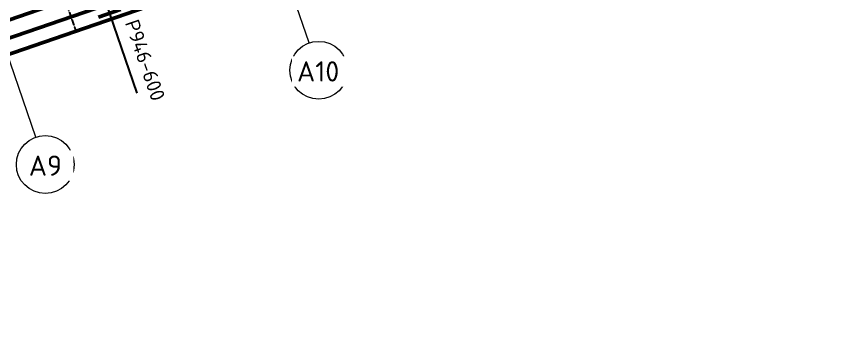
# Model space of a CAD drawing. Header units: millimetres. Extents: x 632 to 155077, y -2790 to 4035359.
# Drawn here: x 119430 to 147397, y 3971962 to 3983110 of the extents above; entities that cross this region are included whole.
import ezdxf

# ---------------------------------------------------------------- set-up
doc = ezdxf.new("R2010")
doc.units = ezdxf.units.MM
doc.linetypes.add('Dash', pattern=[7, 5, -2])
doc.linetypes.add('Hidden', pattern=[4, 3, -1])
for name, color, linetype, lineweight in [('S-280-A_STRUCT_FRAME', 2, 'Continuous', 18), ('S-280-M_STRUCT_FRAME', 12, 'Continuous', 13), ('Z-030-M_GRID', 191, 'Continuous', 13), ('Z-033_T_GRIDREF', 31, 'Continuous', 13), ('Z-060-M_DETAIL', 92, 'Continuous', 25)]:
    doc.layers.add(name, color=color, linetype=linetype, lineweight=lineweight)
doc.styles.add('ISOCPEUR_1', font='isocpeur.ttf', dxfattribs={"height": 700})
doc.styles.add('ISOCPEUR_2', font='isocpeur.ttf', dxfattribs={"height": 500})

# ---------------------------------------------------------------- blocks, each defined once
blk = doc.blocks.new('NRP_Framing-Steel-Purlin C - P946 - EC250-24-4066804-S6_011 - UPPER PURLIN PLAN - PART 1')
at = {"layer": 'S-280-M_STRUCT_FRAME', "color": 1, "lineweight": 50}
blk.add_line((-30006, 0), (30044, 0), dxfattribs=at)
blk.add_line((-30006, 0), (30044, 0), dxfattribs=at)
blk = doc.blocks.new('NRP_Framing-Steel-Purlin C - P946 - EC250-24-V21-S6_011 - UPPER PURLIN PLAN - PART 1')
at = {"layer": 'S-280-M_STRUCT_FRAME', "color": 1, "lineweight": 50}
for p, q in [((-2359622, 3986081), (-2365304, 3984125)), ((-2359622, 3986081), (-2365304, 3984125)), ((-2365585, 3984028), (-2368979, 3982859)), ((-2365585, 3984028), (-2368979, 3982859)), ((-2369064, 3982830), (-2369423, 3982707)), ((-2369064, 3982830), (-2369423, 3982707))]:
    blk.add_line(p, q, dxfattribs=at)
at = {"layer": 'S-280-M_STRUCT_FRAME', "color": 1, "linetype": 'Dash', "lineweight": 50}
blk.add_line((-2368979, 3982859), (-2369064, 3982830), dxfattribs=at)
blk.add_line((-2368979, 3982859), (-2369064, 3982830), dxfattribs=at)
blk = doc.blocks.new('NRP_Framing-Steel-Purlin C - P946 - EC250-24-V27-S6_011 - UPPER PURLIN PLAN - PART 1')
at = {"layer": 'S-280-M_STRUCT_FRAME', "color": 1, "lineweight": 50}
for p, q in [((-2378727, 3980135), (-2388084, 3976913)), ((-2378727, 3980135), (-2388084, 3976913)), ((-2388169, 3976884), (-2388527, 3976760)), ((-2388169, 3976884), (-2388527, 3976760))]:
    blk.add_line(p, q, dxfattribs=at)
at = {"layer": 'S-280-M_STRUCT_FRAME', "color": 1, "linetype": 'Dash', "lineweight": 50}
blk.add_line((-2388084, 3976913), (-2388169, 3976884), dxfattribs=at)
blk.add_line((-2388084, 3976913), (-2388169, 3976884), dxfattribs=at)
blk = doc.blocks.new('NRP_Bridging Plan _v2_ - 3 Rows-4066832-S6_011 - UPPER PURLIN PLAN - PART 1')
at = {"layer": 'Z-060-M_DETAIL', "linetype": 'Hidden'}
for p, q in [((2170, 9702), (2170, -12383)), ((4670, 9702), (4670, -12383)), ((7170, 9702), (7170, -12383))]:
    blk.add_line(p, q, dxfattribs=at)
blk = doc.blocks.new('NRP_Extent _v2_ - 1-200-V31-S6_011 - UPPER PURLIN PLAN - PART 1')
at = {"layer": 'Z-060-M_DETAIL'}
blk.add_hatch(color=256, dxfattribs=at).paths.add_polyline_path([(-145, 39), (-150, 0), (-145, -39), (-130, -75), (-106, -106), (-75, -130), (-39, -145), (0, -150), (39, -145), (75, -130), (106, -106), (130, -75), (145, -39), (150, 0), (145, 39), (130, 75), (106, 106), (75, 130), (39, 145), (0, 150), (-39, 145), (-75, 130), (-106, 106), (-130, 75)])
at = {"layer": 'Z-060-M_DETAIL', "lineweight": 50}
for p, q in [((-932, 400), (-932, -400)), ((995, 400), (995, -400))]:
    blk.add_line(p, q, dxfattribs=at)
at = {"layer": 'Z-060-M_DETAIL'}
for p, q in [((995, 0), (-932, 0)), ((-932, 0), (-3847, 0))]:
    blk.add_line(p, q, dxfattribs=at)
blk = doc.blocks.new('Grid - NRP_Grid-Head-320187-S6_011 - UPPER PURLIN PLAN - PART 1')
at = {"layer": 'Z-033_T_GRIDREF'}
blk.add_circle((0, 0), 5, dxfattribs=at)

msp = doc.modelspace()

# ---------------------------------------------------------------- linework, layer by layer
at = {"layer": 'Z-030-M_GRID'}
for p, q in [((129566.8, 3982185.8), (113514.1, 4028805.1)), ((120111.6, 3978930), (104058.9, 4025549.3))]:
    msp.add_line(p, q, dxfattribs=at)

# ---------------------------------------------------------------- block references
at = {"layer": 'S-280-M_STRUCT_FRAME', "color": 1, "lineweight": 50, "rotation": 199.0004071202594}
msp.add_blockref('NRP_Framing-Steel-Purlin C - P946 - EC250-24-4066804-S6_011 - UPPER PURLIN PLAN - PART 1', (119026.2, 3981744), dxfattribs=at)
at = {"layer": 'S-280-M_STRUCT_FRAME', "color": 1, "lineweight": 50}
for name, p in [('NRP_Framing-Steel-Purlin C - P946 - EC250-24-V21-S6_011 - UPPER PURLIN PLAN - PART 1', (2487803, 0)), ('NRP_Framing-Steel-Purlin C - P946 - EC250-24-V27-S6_011 - UPPER PURLIN PLAN - PART 1', (2507102.5, 5381.2))]:
    msp.add_blockref(name, p, dxfattribs=at)
at = {"layer": 'Z-033_T_GRIDREF', "xscale": 199.9999999999999, "yscale": 199.9999999999999, "zscale": 199.9999999999999}
for p, rotation in [((129892.3, 3981240.3), 19.00040712021568), ((120437.2, 3977984.5), 19.0004071202159)]:
    msp.add_blockref('Grid - NRP_Grid-Head-320187-S6_011 - UPPER PURLIN PLAN - PART 1', p, dxfattribs=dict(at, rotation=rotation))
at = {"layer": 'Z-060-M_DETAIL', "linetype": 'Hidden', "rotation": 19.000407120216}
msp.add_blockref('NRP_Bridging Plan _v2_ - 3 Rows-4066832-S6_011 - UPPER PURLIN PLAN - PART 1', (115409.8, 3993597.3), dxfattribs=at)
at = {"layer": 'Z-060-M_DETAIL', "rotation": 109.0000030925774}
msp.add_blockref('NRP_Extent _v2_ - 1-200-V31-S6_011 - UPPER PURLIN PLAN - PART 1', (122354.3, 3984088.6), dxfattribs=at)

# ---------------------------------------------------------------- texts
at = {"layer": 'S-280-A_STRUCT_FRAME', "lineweight": 13, "insert": (123650.9, 3983045.5), "char_height": 500, "width": 3559.492, "attachment_point": 1, "rotation": 289, "style": 'ISOCPEUR_2'}
msp.add_mtext('P946-600', dxfattribs=at)

# ---------------------------------------------------------------- next in the draw order: texts
at = {"layer": 'Z-033_T_GRIDREF', "char_height": 700, "attachment_point": 1, "style": 'ISOCPEUR_1', "bg_fill": 3, "box_fill_scale": 1.25, "bg_fill_color": 256, "bg_fill_true_color": 13158600, "bg_fill_transparency": 0}
for s, insert, width in [('A10', (129143.2, 3981552.1), 1795.78), ('A9', (119867.1, 3978296.4), 1362.869)]:
    msp.add_mtext(s, dxfattribs=dict(at, insert=insert, width=width))

doc.saveas('drawing.dxf')
